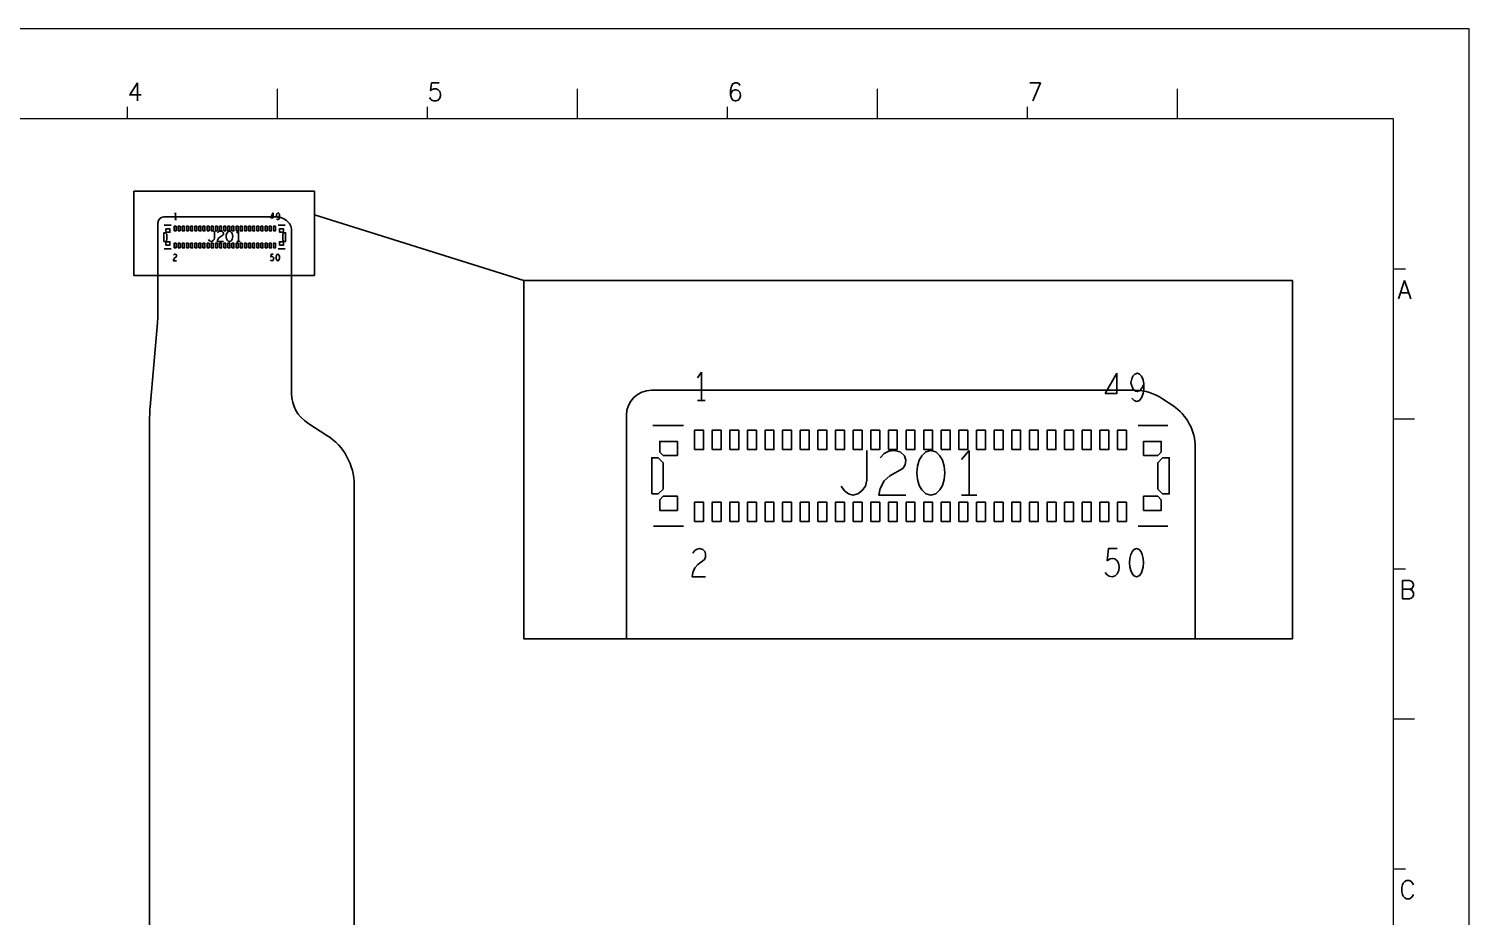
# Model space of a CAD drawing. Header units: millimetres. Extents: x 730 to 938, y 36 to 183.
# Drawn here: x 815.9 to 937.7, y 108.4 to 183.5 of the extents above; entities that cross this region are included whole.
import ezdxf

# ---------------------------------------------------------------- set-up
doc = ezdxf.new("R2010")
doc.units = ezdxf.units.MM
doc.header["$LTSCALE"] = 23.1
doc.linetypes.add('PHANTOM', pattern=[29.5, 9.5, -1.5, 3, -1.5, 3, -1.5, 9.5])
doc.layers.get('0').update_dxf_attribs({"linetype": 'CONTINUOUS'})
doc.layers.add('0PAPERF', color=2, linetype='PHANTOM', lineweight=0, plot=False)
for name, color, linetype in [('gbr-dxf_layer0', 7, 'CONTINUOUS'), ('lingjian_layer1', 7, 'CONTINUOUS'), ('outline_layer0', 7, 'CONTINUOUS'), ('備註', 1, 'CONTINUOUS')]:
    doc.layers.add(name, color=color, linetype=linetype)
doc.styles.add('SIMPLEX', font='simplex.shx')

msp = doc.modelspace()

# ---------------------------------------------------------------- linework, layer by layer
at = {"lineweight": 0}
for p, q in [((836.94, 175.85), (836.94, 178.39)), ((862.31, 175.85), (862.31, 178.39)), ((887.69, 175.85), (887.69, 178.39)), ((913.06, 175.85), (913.06, 178.39)), ((824.25, 175.85), (824.25, 176.87)), ((849.63, 175.85), (849.63, 176.87)), ((875, 175.85), (875, 176.87)), ((900.37, 175.85), (900.37, 176.87)), ((931.33, 175.85), (735.45, 175.85)), ((931.33, 40.36), (931.33, 175.85)), ((931.33, 163.16), (932.34, 163.16)), ((931.33, 150.48), (933.1, 150.48)), ((931.33, 137.79), (932.34, 137.79)), ((931.33, 125.11), (933.1, 125.11)), ((931.33, 112.42), (932.34, 112.42))]:
    msp.add_line(p, q, dxfattribs=at)
at = {"layer": '0PAPERF', "lineweight": 0}
for p, q in [((937.72, 183.47), (729.61, 183.47)), ((937.72, 36.3), (937.72, 183.47))]:
    msp.add_line(p, q, dxfattribs=at)
at = {"layer": 'gbr-dxf_layer0'}
for points in [[(827.34, 165.49), (827.34, 166.21), (827.47, 166.21), (827.57, 166.11), (827.57, 165.59), (827.47, 165.49)], [(827.5, 166.33), (827.5, 166.54), (827.85, 166.54), (827.85, 166.26), (827.57, 166.26)], [(828.19, 166.37), (828.19, 166.76), (828.36, 166.76), (828.36, 166.37)], [(828.54, 166.37), (828.54, 166.76), (828.71, 166.76), (828.71, 166.37)], [(828.89, 166.37), (828.89, 166.76), (829.06, 166.76), (829.06, 166.37)], [(829.24, 166.37), (829.24, 166.76), (829.41, 166.76), (829.41, 166.37)], [(829.59, 166.37), (829.59, 166.76), (829.76, 166.76), (829.76, 166.37)], [(829.94, 166.37), (829.94, 166.76), (830.11, 166.76), (830.11, 166.37)], [(830.29, 166.37), (830.29, 166.76), (830.46, 166.76), (830.46, 166.37)], [(830.64, 166.37), (830.64, 166.76), (830.81, 166.76), (830.81, 166.37)], [(830.99, 166.37), (830.99, 166.76), (831.16, 166.76), (831.16, 166.37)], [(831.34, 166.37), (831.34, 166.76), (831.51, 166.76), (831.51, 166.37)], [(831.69, 166.37), (831.69, 166.76), (831.86, 166.76), (831.86, 166.37)], [(832.04, 166.37), (832.04, 166.76), (832.21, 166.76), (832.21, 166.37)], [(832.39, 166.37), (832.39, 166.76), (832.56, 166.76), (832.56, 166.37)], [(832.74, 166.37), (832.74, 166.76), (832.91, 166.76), (832.91, 166.37)], [(833.09, 166.37), (833.09, 166.76), (833.26, 166.76), (833.26, 166.37)], [(833.44, 166.37), (833.44, 166.76), (833.61, 166.76), (833.61, 166.37)], [(833.79, 166.37), (833.79, 166.76), (833.96, 166.76), (833.96, 166.37)], [(834.14, 166.37), (834.14, 166.76), (834.31, 166.76), (834.31, 166.37)], [(834.49, 166.37), (834.49, 166.76), (834.66, 166.76), (834.66, 166.37)], [(834.84, 166.37), (834.84, 166.76), (835.01, 166.76), (835.01, 166.37)], [(835.19, 166.37), (835.19, 166.76), (835.36, 166.76), (835.36, 166.37)], [(835.54, 166.37), (835.54, 166.76), (835.71, 166.76), (835.71, 166.37)], [(835.89, 166.37), (835.89, 166.76), (836.06, 166.76), (836.06, 166.37)], [(836.24, 166.37), (836.24, 166.76), (836.41, 166.76), (836.41, 166.37)], [(836.59, 166.37), (836.59, 166.76), (836.76, 166.76), (836.76, 166.37)], [(837.11, 166.26), (837.11, 166.54), (837.46, 166.54), (837.46, 166.33), (837.39, 166.26)], [(837.39, 165.59), (837.39, 166.11), (837.49, 166.21), (837.62, 166.21), (837.62, 165.49), (837.49, 165.49)], [(827.5, 165.17), (827.5, 165.38), (827.57, 165.45), (827.85, 165.45), (827.85, 165.17)], [(828.19, 164.94), (828.19, 165.33), (828.36, 165.33), (828.36, 164.94)], [(828.54, 164.94), (828.54, 165.33), (828.71, 165.33), (828.71, 164.94)], [(828.89, 164.94), (828.89, 165.33), (829.06, 165.33), (829.06, 164.94)], [(829.24, 164.94), (829.24, 165.33), (829.41, 165.33), (829.41, 164.94)], [(829.59, 164.94), (829.59, 165.33), (829.76, 165.33), (829.76, 164.94)], [(829.94, 164.94), (829.94, 165.33), (830.11, 165.33), (830.11, 164.94)], [(830.29, 164.94), (830.29, 165.33), (830.46, 165.33), (830.46, 164.94)], [(830.64, 164.94), (830.64, 165.33), (830.81, 165.33), (830.81, 164.94)], [(830.99, 164.94), (830.99, 165.33), (831.16, 165.33), (831.16, 164.94)], [(831.34, 164.94), (831.34, 165.33), (831.51, 165.33), (831.51, 164.94)], [(831.69, 164.94), (831.69, 165.33), (831.86, 165.33), (831.86, 164.94)], [(832.04, 164.94), (832.04, 165.33), (832.21, 165.33), (832.21, 164.94)], [(832.39, 164.94), (832.39, 165.33), (832.56, 165.33), (832.56, 164.94)], [(832.74, 164.94), (832.74, 165.33), (832.91, 165.33), (832.91, 164.94)], [(833.09, 164.94), (833.09, 165.33), (833.26, 165.33), (833.26, 164.94)], [(833.44, 164.94), (833.44, 165.33), (833.61, 165.33), (833.61, 164.94)], [(833.79, 164.94), (833.79, 165.33), (833.96, 165.33), (833.96, 164.94)], [(834.14, 164.94), (834.14, 165.33), (834.31, 165.33), (834.31, 164.94)], [(834.49, 164.94), (834.49, 165.33), (834.66, 165.33), (834.66, 164.94)], [(834.84, 164.94), (834.84, 165.33), (835.01, 165.33), (835.01, 164.94)], [(835.19, 164.94), (835.19, 165.33), (835.36, 165.33), (835.36, 164.94)], [(835.54, 164.94), (835.54, 165.33), (835.71, 165.33), (835.71, 164.94)], [(835.89, 164.94), (835.89, 165.33), (836.06, 165.33), (836.06, 164.94)], [(836.24, 164.94), (836.24, 165.33), (836.41, 165.33), (836.41, 164.94)], [(836.59, 164.94), (836.59, 165.33), (836.76, 165.33), (836.76, 164.94)], [(837.11, 165.17), (837.11, 165.45), (837.39, 165.45), (837.46, 165.38), (837.46, 165.17)], [(872.21, 147.88), (872.21, 149.51), (872.97, 149.51), (872.97, 147.88)], [(873.7, 147.88), (873.7, 149.51), (874.46, 149.51), (874.46, 147.88)], [(875.19, 147.88), (875.19, 149.51), (875.95, 149.51), (875.95, 147.88)], [(876.68, 147.88), (876.68, 149.51), (877.44, 149.51), (877.44, 147.88)], [(878.17, 147.88), (878.17, 149.51), (878.93, 149.51), (878.93, 147.88)], [(879.66, 147.88), (879.66, 149.51), (880.42, 149.51), (880.42, 147.88)], [(881.15, 147.88), (881.15, 149.51), (881.91, 149.51), (881.91, 147.88)], [(882.64, 147.88), (882.64, 149.51), (883.4, 149.51), (883.4, 147.88)], [(884.13, 147.88), (884.13, 149.51), (884.89, 149.51), (884.89, 147.88)], [(885.63, 147.88), (885.63, 149.51), (886.38, 149.51), (886.38, 147.88)], [(887.12, 147.88), (887.12, 149.51), (887.87, 149.51), (887.87, 147.88)], [(888.61, 147.88), (888.61, 149.51), (889.36, 149.51), (889.36, 147.88)], [(890.1, 147.88), (890.1, 149.51), (890.85, 149.51), (890.85, 147.88)], [(891.59, 147.88), (891.59, 149.51), (892.34, 149.51), (892.34, 147.88)], [(893.08, 147.88), (893.08, 149.51), (893.83, 149.51), (893.83, 147.88)], [(894.57, 147.88), (894.57, 149.51), (895.32, 149.51), (895.32, 147.88)], [(896.06, 147.88), (896.06, 149.51), (896.81, 149.51), (896.81, 147.88)], [(897.55, 147.88), (897.55, 149.51), (898.3, 149.51), (898.3, 147.88)], [(899.04, 147.88), (899.04, 149.51), (899.79, 149.51), (899.79, 147.88)], [(900.53, 147.88), (900.53, 149.51), (901.28, 149.51), (901.28, 147.88)], [(902.02, 147.88), (902.02, 149.51), (902.77, 149.51), (902.77, 147.88)], [(903.51, 147.88), (903.51, 149.51), (904.27, 149.51), (904.27, 147.88)], [(905, 147.88), (905, 149.51), (905.76, 149.51), (905.76, 147.88)], [(906.49, 147.88), (906.49, 149.51), (907.24, 149.51), (907.24, 147.88)], [(907.98, 147.88), (907.98, 149.51), (908.73, 149.51), (908.73, 147.88)], [(869.27, 147.67), (869.27, 148.57), (870.76, 148.57), (870.76, 147.38), (869.57, 147.38)], [(910.19, 147.38), (910.19, 148.57), (911.68, 148.57), (911.68, 147.67), (911.38, 147.38)], [(868.59, 144.12), (868.59, 147.18), (869.14, 147.18), (869.57, 146.76), (869.57, 144.54), (869.14, 144.12)], [(911.38, 144.54), (911.38, 146.76), (911.8, 147.18), (912.36, 147.18), (912.36, 144.12), (911.8, 144.12)], [(869.27, 142.73), (869.27, 143.63), (869.57, 143.93), (870.76, 143.93), (870.76, 142.73)], [(910.19, 142.73), (910.19, 143.93), (911.38, 143.93), (911.68, 143.63), (911.68, 142.73)], [(872.21, 141.8), (872.21, 143.42), (872.97, 143.42), (872.97, 141.8)], [(873.7, 141.8), (873.7, 143.42), (874.46, 143.42), (874.46, 141.8)], [(875.19, 141.8), (875.19, 143.42), (875.95, 143.42), (875.95, 141.8)], [(876.68, 141.8), (876.68, 143.42), (877.44, 143.42), (877.44, 141.8)], [(878.17, 141.8), (878.17, 143.42), (878.93, 143.42), (878.93, 141.8)], [(879.66, 141.8), (879.66, 143.42), (880.42, 143.42), (880.42, 141.8)], [(881.15, 141.8), (881.15, 143.42), (881.91, 143.42), (881.91, 141.8)], [(882.64, 141.8), (882.64, 143.42), (883.4, 143.42), (883.4, 141.8)], [(884.13, 141.8), (884.13, 143.42), (884.89, 143.42), (884.89, 141.8)], [(885.63, 141.8), (885.63, 143.42), (886.38, 143.42), (886.38, 141.8)], [(887.12, 141.8), (887.12, 143.42), (887.87, 143.42), (887.87, 141.8)], [(888.61, 141.8), (888.61, 143.42), (889.36, 143.42), (889.36, 141.8)], [(890.1, 141.8), (890.1, 143.42), (890.85, 143.42), (890.85, 141.8)], [(891.59, 141.8), (891.59, 143.42), (892.34, 143.42), (892.34, 141.8)], [(893.08, 141.8), (893.08, 143.42), (893.83, 143.42), (893.83, 141.8)], [(894.57, 141.8), (894.57, 143.42), (895.32, 143.42), (895.32, 141.8)], [(896.06, 141.8), (896.06, 143.42), (896.81, 143.42), (896.81, 141.8)], [(897.55, 141.8), (897.55, 143.42), (898.3, 143.42), (898.3, 141.8)], [(899.04, 141.8), (899.04, 143.42), (899.79, 143.42), (899.79, 141.8)], [(900.53, 141.8), (900.53, 143.42), (901.28, 143.42), (901.28, 141.8)], [(902.02, 141.8), (902.02, 143.42), (902.78, 143.42), (902.78, 141.8)], [(903.51, 141.8), (903.51, 143.42), (904.27, 143.42), (904.27, 141.8)], [(905, 141.8), (905, 143.42), (905.76, 143.42), (905.76, 141.8)], [(906.49, 141.8), (906.49, 143.42), (907.24, 143.42), (907.24, 141.8)], [(907.98, 141.8), (907.98, 143.42), (908.73, 143.42), (908.73, 141.8)]]:
    msp.add_lwpolyline(points, close=True, dxfattribs=at)
at = {"layer": 'lingjian_layer1'}
for p, q in [((828.32, 167.91), (828.25, 167.8)), ((828.25, 167.35), (828.4, 167.35)), ((828.32, 167.35), (828.32, 167.91)), ((836.34, 167.49), (836.58, 167.89)), ((827.96, 166.85), (827.36, 166.85)), ((833.64, 166.36), (833.49, 166.18)), ((833.64, 165.47), (833.64, 166.36)), ((837.59, 166.85), (837, 166.85)), ((827.37, 164.85), (827.96, 164.85)), ((833.49, 165.47), (833.79, 165.47)), ((837, 164.85), (837.59, 164.85)), ((872.79, 154.42), (872.47, 153.94)), ((872.79, 152.04), (872.79, 154.42)), ((906.93, 152.62), (907.93, 154.33)), ((872.47, 152.04), (873.12, 152.04)), ((871.27, 149.91), (868.69, 149.91)), ((912.24, 149.91), (909.73, 149.91)), ((895.44, 147.8), (894.79, 147.04)), ((895.44, 144.02), (895.44, 147.8)), ((894.79, 144.02), (896.09, 144.02)), ((868.73, 141.39), (871.27, 141.39)), ((909.73, 141.39), (912.25, 141.39))]:
    msp.add_line(p, q, dxfattribs=at)
for points in [[(836.58, 167.89), (836.58, 167.49), (836.34, 167.49)], [(836.87, 167.39), (836.92, 167.35), (836.97, 167.33), (837.02, 167.35), (837.07, 167.4), (837.1, 167.49), (837.11, 167.57), (837.11, 167.67)], [(831.1, 165.64), (831.16, 165.56), (831.24, 165.5), (831.33, 165.47), (831.43, 165.5), (831.51, 165.56), (831.58, 165.64), (831.61, 165.76), (831.61, 166.36)], [(831.88, 166.21), (831.95, 166.3), (832.04, 166.34), (832.14, 166.36), (832.27, 166.33), (832.36, 166.25), (832.38, 166.16), (832.37, 166.07), (832.32, 166), (832.07, 165.85), (831.95, 165.75), (831.88, 165.6), (831.85, 165.47), (832.38, 165.47)], [(828.15, 164.31), (828.19, 164.37), (828.24, 164.4), (828.29, 164.41), (828.35, 164.39), (828.39, 164.34), (828.41, 164.29), (828.4, 164.23), (828.38, 164.18), (828.25, 164.09), (828.19, 164.02), (828.15, 163.93), (828.14, 163.85), (828.41, 163.85)], [(836.34, 163.93), (836.38, 163.88), (836.42, 163.86), (836.48, 163.85), (836.54, 163.87), (836.58, 163.9), (836.61, 163.97), (836.62, 164.04), (836.61, 164.12), (836.58, 164.16), (836.53, 164.2), (836.49, 164.21), (836.44, 164.2), (836.39, 164.16)], [(836.39, 164.16), (836.41, 164.41), (836.58, 164.41)], [(907.93, 154.33), (907.93, 152.62), (906.93, 152.62)], [(909.2, 152.23), (909.39, 152.03), (909.61, 151.95), (909.83, 152.03), (910.02, 152.26), (910.15, 152.62), (910.2, 152.98), (910.2, 153.42)], [(884.62, 144.77), (884.89, 144.4), (885.22, 144.14), (885.6, 144.02), (886.03, 144.14), (886.35, 144.4), (886.68, 144.77), (886.79, 145.28), (886.79, 147.8)], [(887.92, 147.17), (888.25, 147.55), (888.63, 147.74), (889.06, 147.8), (889.6, 147.68), (889.98, 147.36), (890.09, 146.98), (890.03, 146.6), (889.82, 146.29), (888.73, 145.66), (888.25, 145.22), (887.92, 144.58), (887.81, 144.02), (890.09, 144.02)], [(872.07, 139.11), (872.23, 139.34), (872.42, 139.46), (872.64, 139.5), (872.91, 139.42), (873.1, 139.23), (873.15, 138.99), (873.13, 138.75), (873.02, 138.55), (872.48, 138.16), (872.23, 137.88), (872.07, 137.48), (872.02, 137.12), (873.15, 137.12)], [(907.12, 138.47), (907.21, 139.5), (907.94, 139.5)], [(906.94, 137.48), (907.1, 137.28), (907.29, 137.16), (907.53, 137.12), (907.77, 137.2), (907.96, 137.36), (908.1, 137.64), (908.13, 137.96), (908.07, 138.27), (907.94, 138.47), (907.75, 138.63), (907.56, 138.67), (907.37, 138.63), (907.12, 138.47)]]:
    msp.add_lwpolyline(points, dxfattribs=at)
for points in [[(836.86, 167.7), (836.87, 167.78), (836.89, 167.83), (836.93, 167.87), (836.98, 167.89), (837.03, 167.87), (837.07, 167.83), (837.1, 167.76), (837.11, 167.67), (837.07, 167.59), (837.03, 167.54), (836.98, 167.52), (836.94, 167.53), (836.9, 167.57), (836.87, 167.64)], [(832.6, 165.91), (832.61, 166.04), (832.65, 166.16), (832.7, 166.25), (832.78, 166.33), (832.88, 166.36), (832.98, 166.33), (833.06, 166.25), (833.11, 166.16), (833.15, 166.04), (833.16, 165.91), (833.15, 165.78), (833.11, 165.66), (833.06, 165.57), (832.98, 165.5), (832.88, 165.47), (832.78, 165.5), (832.7, 165.57), (832.65, 165.66), (832.61, 165.78)], [(836.82, 164.13), (836.83, 164.21), (836.85, 164.29), (836.88, 164.34), (836.91, 164.39), (836.96, 164.41), (837.02, 164.39), (837.05, 164.34), (837.08, 164.29), (837.1, 164.21), (837.1, 164.13), (837.1, 164.04), (837.08, 163.97), (837.05, 163.91), (837.02, 163.87), (836.96, 163.85), (836.91, 163.87), (836.88, 163.91), (836.85, 163.97), (836.83, 164.04)], [(909.12, 153.53), (909.18, 153.85), (909.29, 154.09), (909.45, 154.25), (909.66, 154.33), (909.85, 154.25), (910.02, 154.09), (910.15, 153.77), (910.2, 153.42), (910.04, 153.06), (909.88, 152.86), (909.66, 152.78), (909.47, 152.82), (909.31, 152.98), (909.18, 153.26)], [(891, 145.91), (891.06, 146.48), (891.22, 146.98), (891.44, 147.36), (891.76, 147.68), (892.19, 147.8), (892.63, 147.68), (892.95, 147.36), (893.17, 146.98), (893.33, 146.48), (893.38, 145.91), (893.33, 145.34), (893.17, 144.84), (892.95, 144.46), (892.63, 144.14), (892.19, 144.02), (891.76, 144.14), (891.44, 144.46), (891.22, 144.84), (891.06, 145.34)], [(908.99, 138.31), (909.02, 138.67), (909.1, 138.99), (909.21, 139.23), (909.37, 139.42), (909.59, 139.5), (909.8, 139.42), (909.97, 139.23), (910.07, 138.99), (910.16, 138.67), (910.18, 138.31), (910.16, 137.96), (910.07, 137.64), (909.97, 137.4), (909.8, 137.2), (909.59, 137.12), (909.37, 137.2), (909.21, 137.4), (909.1, 137.64), (909.02, 137.96)]]:
    msp.add_lwpolyline(points, close=True, dxfattribs=at)
at = {"layer": 'outline_layer0'}
for points in [[(826.83, 159.47), (826.83, 167.06, -0.410508), (827.33, 167.55), (836.94, 167.55, -0.145239), (837.48, 167.38), (837.69, 167.25, -0.250757), (838.13, 166.42), (838.13, 152.62, 0.255093), (839.52, 150.1), (841.12, 149.08, -0.256396), (843.43, 144.87), (843.43, 95.39, -0.207725), (840.25, 88.09), (829.62, 78.17, 0.2079), (828.03, 74.52), (828.03, 62.06, -0.411807), (827.53, 61.57), (817.93, 61.57, -0.149127), (817.37, 61.74), (817.18, 61.87, -0.252404), (816.73, 62.71)], [(816.73, 62.71), (816.73, 79.78, -0.154461), (818.56, 85.53), (824.31, 93.7, 0.154779), (826.13, 99.46), (826.13, 150.62, -0.021809), (826.17, 151.49), (826.79, 158.61, 0.014503), (826.83, 159.19, 0.002809), (826.83, 159.2, 0.00798), (826.83, 159.46)], [(866.45, 131.87), (866.45, 150.79, -0.410508), (868.57, 152.89), (909.48, 152.89, -0.145239), (911.79, 152.17), (912.66, 151.6, -0.250757), (914.56, 148.06), (914.56, 131.87)]]:
    msp.add_lwpolyline(points, format="xyb", dxfattribs=at)
at = {"layer": '備註'}
msp.add_line((857.77, 162.17), (840.06, 167.72), dxfattribs=at)
for points in [[(824.79, 169.73), (840.06, 169.73), (840.06, 162.61), (824.79, 162.61)], [(857.77, 162.17), (922.78, 162.17), (922.78, 131.87), (857.77, 131.87)]]:
    msp.add_lwpolyline(points, close=True, dxfattribs=at)

# ---------------------------------------------------------------- texts
at = {"lineweight": 0, "style": 'SIMPLEX'}
for s, height, p in [('4', 1.52, (824.25, 177.37)), ('5', 1.52, (849.63, 177.37)), ('6', 1.52, (875, 177.37)), ('7', 1.52, (900.37, 177.37)), ('A', 1.54, (931.67, 160.63)), ('B', 1.54, (931.82, 135.25)), ('C', 1.54, (931.82, 109.88))]:
    msp.add_text(s, height=height, dxfattribs=at).set_placement(p)

doc.saveas('drawing.dxf')
